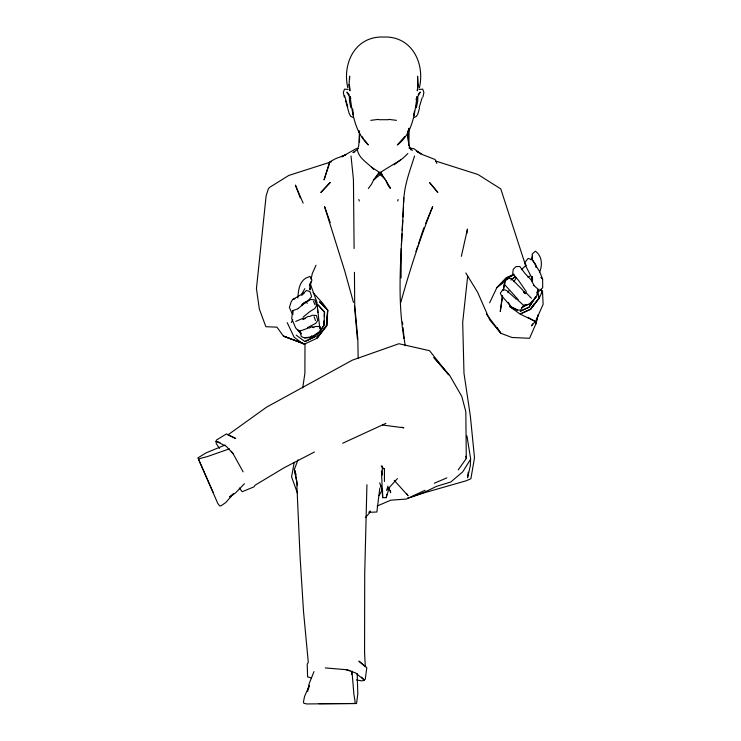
<?xml version="1.0" encoding="UTF-8"?>
<svg xmlns="http://www.w3.org/2000/svg" width="741" height="741" viewBox="0 0 741 741"><rect width="100%" height="100%" fill="white"/><g stroke="black" fill="none" stroke-linecap="round" stroke-linejoin="round"><path stroke-width="1.11" d="M304.996 343.824L304.894 373.288L302.708 387.941M401.224 248.531L401.085 277.977M417.554 84.743L417.591 76.156L418.156 84.53L417.303 90.671L418.156 84.53M359.515 141.688L359.45 131.231L359.468 141.929M366.934 484.707L364.711 573.84L364.572 652.478L365.294 666.733L358.866 661.092L366.804 667.678L365.239 679.423M324.012 320.899L323.854 325.355L321.344 328.837M324.178 316.444L324.336 311.989L317.945 304.847L324.567 311.998L323.965 325.697L316.944 335.84L305.014 341.675M470.591 459.513L470.313 465.793L467.534 477.797L468.256 472.23M403.688 197.56C402.419 244.604 396 292.186 404.077 338.924M401.409 245.141L402.011 233.823M402.196 230.432L402.752 220.364M402.947 217.002L403.502 206.934M403.752 202.46C403.78 186.269 409.792 171.199 414.552 156.008M349.048 84.53L349.891 90.671L349.048 84.53L349.613 76.156L349.622 79.38M419.387 87.808C425.167 63.078 411.718 35.846 383.597 37.05C355.485 35.846 342.036 63.078 347.807 87.808M532.399 278.718L532.168 281.135L532.094 276.726M467.664 276.412L462.69 322.289L463.986 373.288L470.368 416.127L474.499 457.781L470.887 478.732L466.182 480.779L424.324 492.765L407.291 498.369L423.815 492.524L436.644 486.318L450.732 482.03L462.736 471.86L470.674 459.059L466.941 435.893M368.333 188.492L371.398 184.398L373.77 179.674L380.244 174.644L380.494 172.292L400.696 159.908M351.54 674.356L351.818 672.133M379.8 488.078L376.873 512.012L368.786 512.318L370.333 510.975M310.933 281.969L309.886 289.907L310.516 284.451L316.879 302.059L319.834 328.865M297.826 298.012C298.391 290.731 299.058 282.349 305.811 278.125L310.071 276.412L311.952 280.107L309.349 285.794L310.535 282.923M502.361 296.02L500.268 311.572L502.611 295.955M297.919 308.84L292.806 310.599L291.685 318.491L295.65 327.911L300.911 333.746L300.179 331.023L308.395 328.013M466.811 233.6L467.469 229.034L461.356 256.349M381.439 470.915L382.625 497.683L386.246 497.683L386.756 494.284M503.621 289.268L504.954 280.339L496.905 287.554L489.634 302.8M409.088 128.258L408.939 145.644L407.624 133.667L408.791 128.462M414.469 111.141L413.765 115.411L414.534 112.984M503.232 290.435L504.954 280.339M294.242 462.301L291.565 476.889L297.604 493.478M307.682 691.344L309.21 683.498L313.989 671.596M422.157 97.747L419.119 107.649M311.09 279.209L312.304 273.549L315.99 265.241M422.935 96.978L423.898 92.495L422.731 89.152L419.026 89.429M408.893 128.443L407.624 133.667L408.819 145.134L411.06 149.886L410.245 148.635M308.404 689.093L309.238 685.721L304.542 696.457L303.449 701.968L303.856 703.283L306.802 703.95L354.624 703.487L355.189 702.199L353.902 694.326L351.947 671.022M465.811 272.947L477.602 292.223L489.782 319.964L500.833 333.274L511.948 337.479L529.546 338.294L535.724 324.262L537.901 315.629M533.418 285.128L538.29 289.407L536.336 297.085L529.065 304.273L523.683 305.431L522.081 307.496L527.407 304.644M535.724 324.262L538.198 314.508M397.732 201.015L398.121 199.496M539.504 272.317C542.699 265.13 542.125 256.053 535.428 251.199L532.288 253.876L532.057 259.387L535.623 264.435L536.049 267.51M531.677 259.23L532.547 255.932M419.443 108.288L417.915 113.836L416.414 116.402L413.691 117.634M400.788 302.411C409.838 270.02 420.184 237.935 432.651 206.693L425.575 223.587M386.246 497.683L389.164 487.717M387.951 486.05L386.58 490.459L397.435 478.593M329.504 163.409L324.039 179.924L329.643 161.909L335.654 158.648L345.806 154.786L341.675 156.823L355.986 148.737L358.172 148.496M415.97 251.495L417.748 246.114M418.461 243.965L423.806 227.811M416.007 99.627L417.118 96.46C414.562 113.901 412.644 133.528 397.333 144.94L404.66 136.613M298.002 459.865L294.372 469.359L296.687 481.298L300.105 557.343L303.523 611.631L308.293 662.324L307.209 664.214L307.598 676.904L311.155 677.876M536.892 292.584L538.29 289.407M535.669 296.993L529.028 307.163L520.275 311.248L529.176 307.126L535.836 296.622M291.333 322.585L292.741 319.519M507.946 292.686L508.891 290.704M532.455 323.937L531.51 325.91L535.789 320.834L543.116 304.347L542.514 291.352L539.93 289.268M540.726 289.926L542.514 291.352L539.244 297.965L530.436 309.321L520.126 313.749M379.133 495.581L382.347 489.468M514.022 281.645L516.31 277.616M301.698 294.047L304.838 288.629M529.065 304.273L523.683 305.431L520.645 310.025L517.144 310.173L511.614 307.135L501.398 295.585L500.342 293.103L503 289.472L506.548 290.453L516.329 299.234M301.624 294.325L292.778 299.447L291.176 301.837L289.398 307.459L292.51 314.471M531.075 308.376L534.252 303.643M541.245 293.241L542.514 291.352M374.325 179.72L379.346 172.292L371.491 167.142M531.001 259.785L532.019 258.331M458.179 469.942L466.274 458.531L465.83 411.681L461.791 396.426L449.75 375.52L433.828 357.514L448.768 374.816L429.558 350.697L398.908 343.731L352.262 360.2L266.677 407.087L227.904 434.902L235.684 438.468L226.431 433.911L216.344 440.126M318.213 333.191L320.093 330.579M373.77 179.674L379.346 172.292L380.031 173.968M530.436 309.321L539.355 297.715L537.577 292.417M311.896 335.664L310.683 337.229L304.403 337.915L301.235 336.479L300.179 331.023M532.214 276.55L532.612 279.32L526.342 267.205L524.85 262.49L528.148 258.396L532.233 259.776L539.578 271.53L542.625 279.033L542.69 287.74L537.216 292.899M521.442 269.733L526.175 265.13M301.791 305.681L304.699 302.337L301.911 304.746L308.627 300.003L311.655 296.706L310.09 291.704L306.45 290.416L301.707 295.168L304.44 292.63M418.22 94.44L420.295 92.06L417.85 96.506L417.702 101.248L416.294 107.797L416.09 105.954M365.332 517.598L370.528 511.855M244.419 483.725L235.499 492.941L229.895 496.887M407.846 153.526L403.382 157.842L394.147 164.826M522.081 307.496L524.443 305.487M298.151 308.497L303.301 304.18L310.757 299.438L314.879 299.938L316.703 305.375L314.888 308.497L309.858 311.581L303.162 317.065M503.093 282.71L496.905 287.554L506.298 277.597L513.698 274.402L511.049 276.486M506.631 279.941L509.28 277.866M229.803 496.674L233.452 493.83L225.709 502.574L221.077 505.797L219.688 505.936L217.808 503.491L198.718 459.642L199.653 458.605L207.369 456.567L229.441 448.833M317.389 333.024L311.405 337.637L304.505 337.637L310.683 337.229L314.656 335.358L320.899 331.032L320.158 326.54L315.379 326.485L312.656 327.466M511.346 279.7L514.847 277.115M357.051 149.738L352.948 152.637L354.791 151.785M510.771 279.95L515.328 276.726M505.038 280.163L513.883 274.263M314.434 452.001L284.081 467.793L255.2 485.133L253.922 486.893L242.177 491.718L239.297 487.995M309.33 328.022L312.007 326.679L313.888 327.689M307.487 327.642L315.666 323.4L317.833 320.269L316.388 315.471L312.109 315.249L309.988 316.416L308.034 316.481L302.874 319.399L305.209 318.445L302.939 318.297L295.798 321.409M315.36 336.275L304.755 341.49L296.261 335.191M522.433 313.165L530.575 309.284L539.244 297.965L537.753 293.686M411.403 496.637L425.01 490.301M342.666 443.248L385.885 423.352M527.777 277.041L529.732 276.171M377.104 506.038L390.84 500.166L406.846 499.026M434.319 483.243L446.86 477.88M225.042 445.045L206.155 452.834L197.884 457.91L213.121 492.274M331.635 161.714L288.805 175.441L269.715 187.306L268.437 188.649L266.139 195.717L256.442 288.601L259.322 308.969L265.862 326.707L276.939 327.161L283.414 336.099L304.125 344.065M292.778 299.447L294.983 298.78M361.515 677.07L364.405 680.201L362.006 680.914L356.412 679.923M524.007 292.964L525.971 292.658L531.39 298.252M396.426 120.348L388.895 119.384M378.355 119.384L370.741 120.348M378.827 119.709L388.423 119.709M318.954 703.654L356.551 703.533L357.801 693.909L357.199 673.495M325.318 667.928L346.056 669.679L349.984 670.577M382.504 425.028L403.808 427.816L401.622 427.196M408.958 147.959L413.96 148.737L420.999 153.989L416.34 151.071L422.926 154.786L435.05 159.482L436.884 163.409M525.971 292.658L523.785 291.982L525.582 293.751L521.877 289.166L511.021 278.375L507.789 278.079L504.945 280.95L504.797 284.739L518.154 299.605M348.177 89.429L344.472 89.152L343.305 92.495L344.269 96.978M219.493 448.398L216.307 443.692L215.974 441.21L220.021 442.572M346.056 669.679L355.495 672.865L364.405 680.201M435.588 161.019L477.973 174.496L500.777 188.899L525.564 265.371M303.245 343.361L283.414 336.099L301.856 342.963M353.513 117.634L350.789 116.402L349.289 113.836L345.621 100.841M511.614 307.135L517.218 309.794L510.91 307.052L508.243 302.347M215.974 441.21L226.311 446.351L233.072 453.668L243.141 471.887M513.457 308.765L509.586 306.496L519.969 313.989L534.752 321.224L527.972 317.259M540.856 277.56L542.625 279.033M380.244 174.644L385.005 178.951M517.227 299.531L523.683 305.431M373.659 169.411C368.212 163.14 358.903 158.741 357.375 149.886L358.709 145.653L359.598 133.667L358.829 130.536M305.801 301.772L307.283 303.347M313.072 292.612L322.344 302.8L327.652 310.146L327.179 325.456L316.953 338.007L326.411 325.688L327.754 310.155L319.547 301.819L327.652 310.146L326.411 325.688L317.389 338.035L304.319 344.195L301.985 343.111L294.094 337.155L287.202 322.613M381.254 465.913L384.32 469.322M394.286 480.409L408.078 495.748L406.818 493.83M410.792 148.691L412.348 150.516M362.006 136.613L363.275 138.28M364.535 139.947L368.333 144.94C354.976 132.278 352.438 113.753 350.085 96.46L350.826 98.572M231.257 451.25L233.072 453.668M349.382 94.987L346.899 92.06L349.354 96.506L349.502 101.248L350.901 107.797M382.476 175.061L380.494 172.292L390.387 187.844M298.03 329.754L300.911 333.746L299.373 330.662M486.402 314.119L500.833 333.274L497.174 327.531M390.257 188.492L387.506 184.398L386.135 180.619M526.193 291.509L518.681 280.598L512.716 273.457L513.244 269.307L515.977 266.621L519.821 266.501L525.147 273.642L530.945 279.626L534.113 285.498M303.134 203.145L295.39 185.083L300.244 197.856M352.66 112.984L353.383 114.772M313.554 301.272L314.99 304.838M388.599 487.43L390.627 492.756L390.479 490.459M314.091 316.731L315.481 320.529M330.208 222.532L324.586 206.693L344.685 270.826L353.476 302.411M347.733 106.639L344.648 95.839M379.707 482.836L382.291 490.459L380.633 484.938M296.131 474.824L294.372 469.359L297.539 485.16M358.839 199.496L359.302 201.015M465.802 456.271L466.274 458.531M353.438 115.411L352.716 109.057M404.345 340.063L405.234 345.778M317.472 309.108L317.917 312.507M402.511 322.029L402.733 324.28M403.067 327.661L404.169 338.924M354.457 305.533L357.394 338.924M351.021 156.008L353.438 179.581L354.105 248.531M382.273 489.588L382.625 497.683L382.532 489.764M292.806 310.599L292.927 314.49M358.162 358.338L357.829 338.924L354.707 305.144L354.439 272.327M382.245 465.996L382.356 475.046M349.65 85.817L349.659 89.04M384.44 468.784L384.44 481.511M320.955 192.336L330.143 182.555L320.955 192.336M437.736 192.336L429.567 182.545L437.736 192.336"/></g></svg>
